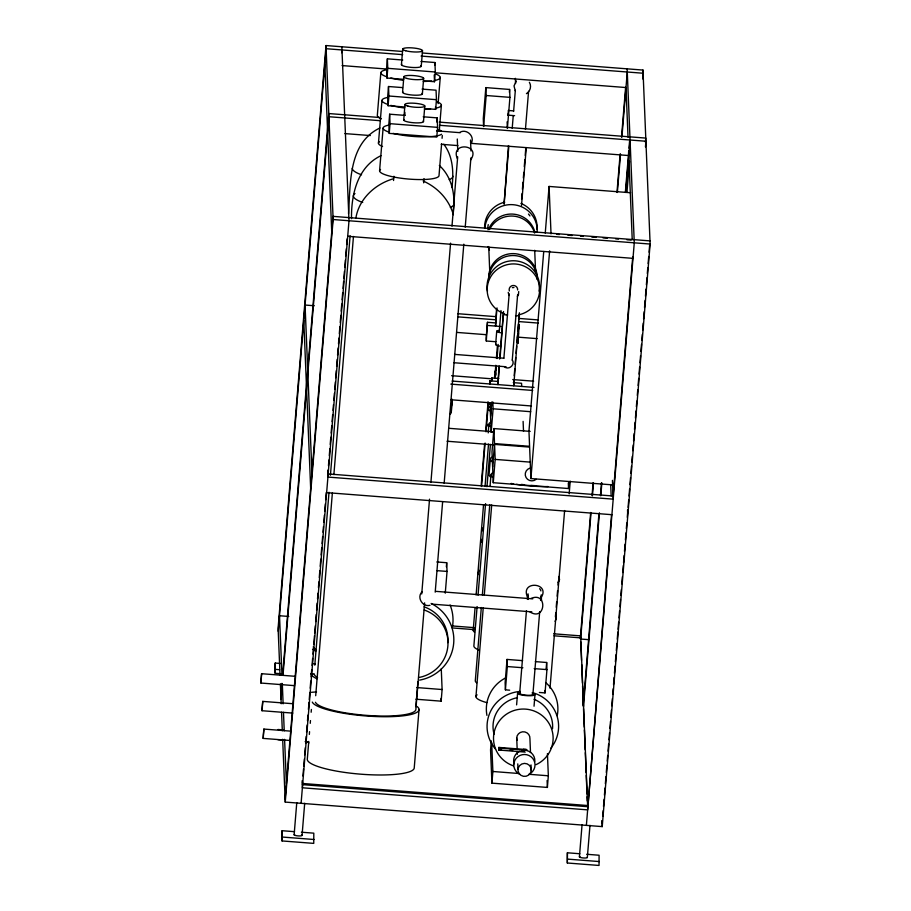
<?xml version="1.0" encoding="UTF-8"?>
<svg xmlns="http://www.w3.org/2000/svg" width="911" height="911" viewBox="0 0 911 911"><rect width="100%" height="100%" fill="white"/><g stroke="black" fill="none" stroke-linecap="round" stroke-linejoin="round"><path stroke-width="1.37" d="M450.558 411.715L450.717 412.296M451.15 411.761L451.207 412.888L452.346 401.341M294.481 685.641L260.922 683.045L261.081 679.287L261.594 673.707L295.164 676.304M261.639 673.719L260.922 683.045M292.818 713.108L262.015 710.717L262.209 706.97L262.732 701.39L293.501 703.77M262.778 701.402L262.061 710.728M289.766 740.461L263.142 738.4L263.347 734.642L263.871 729.073L290.438 731.123M263.917 729.073L263.188 738.411M514.613 115.663L508.008 115.15L508.031 114.126M508.361 110.846L508.008 115.15M451.514 405.463L451.708 402.662M451.947 399.064L451.537 404.45M280.747 663.493L275.236 663.06L274.917 666.954L275.179 673.275L280.69 673.707M402.582 51.471L326.001 45.55L278.106 628.112L280.041 675.324M278.242 631.277L326.138 48.716L402.708 54.637M275.179 673.275L275.236 663.06M280.895 696.118L281.943 683.364M282.649 674.857L328.791 113.556L379.955 117.519M281.032 699.284L282.194 685.106M283.014 675.188L328.928 116.722L380.081 120.685M341.75 52.77L341.989 49.934M294.515 831.675L282.114 830.718L282.057 840.933L313.748 843.381L313.805 833.166L301.404 832.21M285.12 798.924L333.016 216.362L649.998 240.891M282.057 840.933L282.114 830.718M422.351 52.997L642.984 70.067L650.124 244.046L602.228 826.607L285.245 802.09L333.141 219.528L326.001 45.55M294.128 834.806L296.77 802.648M348.514 213.686C350.598 184.033 348.002 143.129 379.944 127.973M611.543 514.647L587.652 809.856L302.372 787.787L302.475 781.729M302.942 776.058L303.534 768.975M303.762 766.14L304.342 759.045M304.695 754.798L305.276 747.715M305.629 743.456L306.21 736.373M306.563 732.114L307.144 725.031M307.485 720.783L307.952 715.112M308.419 709.441L309.011 702.358M309.239 699.523L309.82 692.428M310.173 688.181L310.753 681.086M311.106 676.839L311.687 669.756M312.04 665.497L312.621 658.414M312.963 654.166L313.43 648.495M313.783 644.236L314.477 635.73M314.716 632.894L315.297 625.811M315.65 621.564L316.231 614.47M316.584 610.222L317.165 603.139M317.518 598.88L317.973 593.209M318.44 587.538L318.907 581.867M319.26 577.62L319.841 570.537M320.194 566.278L320.774 559.195M321.127 554.936L321.708 547.853M322.061 543.605L322.642 536.511M322.995 532.263L323.451 526.592M323.804 522.345L324.384 515.25M324.737 511.003L325.318 503.908M325.671 499.661L326.252 492.578M327.766 474.153L328.119 469.894M328.461 465.646L328.928 459.975M329.281 455.716L329.862 448.633M330.215 444.386L330.795 437.291M331.149 433.044L331.729 425.961M332.082 421.702L332.663 414.619M333.016 410.36L333.483 404.689M333.825 400.441L334.405 393.358M334.758 389.099L335.339 382.016M335.692 377.758L336.273 370.675M336.626 366.427L337.207 359.333M337.56 355.085L338.14 348.002M338.493 343.743L338.96 338.072M339.302 333.825L339.883 326.73M340.236 322.483L340.816 315.4M341.17 311.141L341.75 304.058M342.103 299.81L342.684 292.716M343.037 288.468L343.618 281.374M343.846 278.538L344.426 271.455M344.779 267.208L345.36 260.113M345.713 255.866L346.294 248.783M346.647 244.524L347.114 238.853M301.097 803.32L348.993 220.758L341.853 46.78M314.796 665.201L329.019 492.27M330.42 475.257L350.109 235.698M351.509 218.686C351.122 194.738 357.431 166.736 381.083 155.644M308.761 741.372L307.28 759.398A53.669 10.613 4.7 0 0 361.2 774.213A53.669 10.613 4.7 0 0 414.254 767.677L419.049 709.418M309.33 734.437L309.558 731.658M310.241 723.334L310.469 720.567M311.152 712.243L311.38 709.464M302.053 835.421L304.695 803.263M315.696 695.719L332.367 493.01M333.881 474.585L353.457 236.45M380.821 72.834L377.313 115.549A29.812 5.899 4.7 0 0 381.413 118.829M378.452 143.232L381.96 100.506M402.753 60.024L387.369 58.839L386.571 68.541L386.959 78.039L403.744 79.337M386.959 78.039L387.767 68.325L387.369 58.839M379.58 170.915L383.098 128.189M402.491 87.593L388.507 86.511L387.71 96.224L388.097 105.71L404.883 107.008M388.097 105.71L388.895 96.008L388.507 86.511M405.031 115.39L389.646 114.194L388.849 123.907L389.236 133.393L436.779 137.071L437.576 127.358L437.189 117.872L423.205 116.79M389.236 133.393L390.033 123.68L389.646 114.194M401.432 64.658L402.708 49.114M393.552 180.515L393.894 176.279M402.571 92.33L403.846 76.797M403.71 120.013L404.985 104.48M421.246 66.184L422.522 50.652M422.385 93.867L423.661 78.335M423.513 121.539L424.799 106.006M423.661 182.849L424.014 178.613M434.695 65.285L434.923 62.517L420.939 61.436M423.319 80.851L434.513 81.717L435.31 72.003L434.923 62.517M424.458 108.523L435.652 109.388L436.449 99.686L436.05 90.189L422.066 89.107M438.111 103.615L440.264 77.424M436.847 122.028L437.189 117.872M439.239 131.286L441.391 105.107M441.619 143.813L439.022 175.504A29.812 5.899 4.7 0 1 405.668 178.784A29.812 5.899 4.7 0 1 380.536 169.457M442.074 138.301L442.302 135.545M451.947 187.461C453.78 172.726 453.166 156.419 443.794 144.245M421.736 593.949L429.536 499.182M430.926 482.204L450.581 243.146M451.981 226.179L457.675 156.863M453.314 212.297C455.602 195.626 452.255 177.212 439.341 165.495M415.86 706.708L417.91 681.735M424.617 602.866L415.883 709.168A50.481 9.975 4.7 0 1 368.158 715.488A50.481 9.975 4.7 0 1 315.457 702.279M435.207 592.15L442.644 501.619M444.158 483.229L463.813 244.171M465.214 227.203L470.907 157.888M446.356 566.801L446.697 562.725L436.79 561.962M485.836 87.604L483.285 118.669L483.604 126.583L486.167 95.518L485.836 87.604L509.613 89.449L509.932 97.352L507.381 128.417L507.108 121.835M445.263 593.175L447.05 571.425L446.697 562.725M415.894 699.215L441.152 701.174L442.108 689.525L441.266 668.868M495.721 322.938L487.453 322.3L486.178 337.833L486.303 340.999L495.96 341.75M486.303 340.999L487.453 322.3M509.386 92.273L509.613 89.449M508.463 145.566L504.079 204.132L508.839 146.227M481.167 485.814L484.629 443.794M485.665 431.188L488.08 401.774M489.628 383.645L489.856 380.821L498.123 381.458M481.543 486.497L485.119 443.065M486.03 431.86L488.342 403.846L491.018 404.063M496.529 308.931L495.516 326.081L497.007 307.907M491.61 380.696L491.838 377.951L498.807 378.486M512.198 128.405L513.246 115.697M513.599 111.461L515.341 90.28M488.194 432.907L488.9 424.435M495.63 344.54L496.723 331.24M491.667 402.571L490.539 416.281L489.97 402.616M491.803 401.99L490.562 417.067L491.188 432.099L493.967 432.315M473.219 630.23L475.075 607.671M476.111 594.985L483.536 504.74M485.039 486.406L488.512 444.112M481.259 542.204L481.486 539.369M482.181 530.874L482.42 528.05M494.753 378.019L495.8 365.277M496.381 358.205L497.429 345.463M495.641 375.514L496.449 365.63M497.03 358.558L498.192 344.438M499.239 331.729L500.982 310.549M491.188 432.099L493.102 408.8L492.817 401.967M477.113 606.567L473.868 646.047A36.577 7.231 4.7 0 0 478.901 650.067M478.036 595.293L485.574 503.635M486.964 486.713L490.437 444.42M490.323 459.224L489.048 474.768A39.754 7.857 4.7 0 0 490.482 476.909M530.156 431.37L493.91 428.569L491.997 451.867L492.612 466.899M499.046 366.063L497.907 384.601L499.41 366.427M499.615 359.071L503.419 312.928M500.093 358.034L503.532 311.528M490.038 486.337L490.972 475.041M493.91 428.569L494.525 443.589L492.646 467.685L493.261 482.705L568.544 488.535L569.102 481.68M481.315 607.523L475.291 680.847A36.577 7.231 4.7 0 0 476.612 682.829M482.363 594.837L489.776 504.592M493.261 482.705L495.174 459.406L494.559 444.386L529.416 447.073M475.941 696.664L483.24 607.831M484.288 595.145L491.701 504.899M503.885 358.182L509.181 293.866M525.431 129.43L528.574 91.294M521.604 199.167L522.06 193.519M522.413 189.283L522.994 182.223M523.347 177.987L523.802 172.338M524.269 166.69L524.85 159.63M525.203 155.394L525.784 148.334M521.513 205.476L526.273 147.571M512.255 360.232L517.653 294.515M513.861 379.864L513.758 385.831L519.372 312.758M514.203 375.674L514.783 368.682M515.125 364.491L515.694 357.499M516.047 353.297L516.617 346.305M516.958 342.115L517.539 335.123M517.881 330.932L518.461 323.94M518.803 319.75L519.259 314.158M517.881 340.293L518.461 333.232M518.803 328.996L519.156 324.76L518.006 343.458L517.915 341.34M491.291 740.859L490.551 749.924L491.917 783.141L547.386 787.434L548.342 775.785L547.431 753.636M491.917 783.141L492.874 771.492L491.678 742.431M525.248 752.087L498.772 750.038L498.909 747.43L525.374 749.48L525.408 750.14L498.932 748.09L498.909 747.43M498.772 750.038L498.932 748.09M522.607 660.634L507.04 659.427L505.127 682.726L505.411 689.843L509.659 690.174M505.411 689.843L507.325 666.545L507.04 659.427M543.73 251.493L528.961 431.119L530.908 478.56L612.454 484.868M545.245 233.114L549.082 186.436L630.628 192.745M530.908 478.56L549.629 250.855M516.605 704.875L517.573 693.214M519.669 693.385L526.467 610.632M527.389 599.415L527.742 595.213M532.901 694.41L539.699 611.657M540.622 600.44L540.975 596.227M534.04 706.219L534.996 694.569M546.099 669.346L546.657 662.491L535.338 661.614M539.38 692.474L545.04 692.907L546.953 669.608L546.657 662.491M555.414 616.963L555.756 612.807M556.211 607.261L556.667 601.704M557.122 596.158L557.589 590.613M558.044 585.067L558.386 580.899M550.005 688.204L564.615 510.536M569.17 493.887L570.218 481.179A39.754 7.857 4.7 0 1 568.954 483.115M580.284 638.691L590.67 512.494M592.059 495.493L593.107 482.728M616.998 192.164L620.152 153.891M621.541 136.878L625.629 87.274M591.023 512.825L580.649 639.032L588.574 639.647M592.423 495.812L593.471 483.058M617.362 192.483L620.505 154.221M621.906 137.208L627.269 72.003M579.806 853.744L567.394 852.787L567.337 863.002L599.039 865.45L599.096 855.235L586.695 854.279M567.337 863.002L567.394 852.787M583.199 705.239L598.926 513.895M600.451 495.459L601.499 482.705M625.379 192.13L628.761 151.032M629 148.197L629.581 141.091M583.45 706.993L599.415 512.802M600.804 495.789L601.852 483.035M625.743 192.46L630.059 140.021M626.95 192.415L629.501 161.304M642.756 72.903L642.984 70.067M642.654 78.904L643.12 73.233L421.076 56.061M579.419 856.875L582.061 824.717M613.057 496.21L632.746 256.674M586.377 825.389L634.272 242.827L627.144 68.849M645.432 142.332L645.774 138.085L439.273 122.108M645.443 146.91L645.91 141.239L439.398 125.274M587.333 857.479L589.986 825.32M602.103 823.453L602.33 820.617M602.683 816.393L603.15 810.688M603.503 806.44L604.084 799.357M604.426 795.098L605.018 788.015M605.36 783.756L605.94 776.673M606.293 772.426L606.874 765.331M607.227 761.084L607.694 755.413M608.047 751.165L608.628 744.071M608.969 739.823L609.561 732.729M609.903 728.481L610.495 721.398M610.837 717.139L611.418 710.056M611.771 705.809L612.351 698.714M612.704 694.467L613.171 688.796M613.524 684.537L614.105 677.454M614.447 673.206L615.039 666.112M615.38 661.864L615.961 654.781M616.314 650.522L616.895 643.439M617.248 639.18L617.829 632.097M618.068 629.262L618.649 622.179M619.002 617.92L619.582 610.837M619.924 606.578L620.516 599.495M620.858 595.247L621.325 589.576M621.792 583.905L622.372 576.822M622.725 572.563L623.306 565.48M623.545 562.645L624.126 555.551M624.479 551.303L625.06 544.22M625.402 539.961L625.994 532.878M626.335 528.631L626.802 522.96M627.269 517.289L627.873 509.921M628.089 507.359L628.692 500.037M629.023 496.028L629.603 488.934M629.945 484.686L630.537 477.603M630.879 473.344L631.471 466.261M631.813 462.002L632.28 456.331M632.746 450.672L633.213 445.001M633.566 440.742L634.147 433.659M634.5 429.4L635.081 422.317M635.423 418.069L636.015 410.975M636.356 406.727L636.823 401.056M637.29 395.385L637.757 389.714M638.11 385.467L638.691 378.372M639.044 374.125L639.624 367.042M639.977 362.783L640.558 355.7M640.9 351.452L641.492 344.358M641.834 340.11L642.301 334.439M642.654 330.181L643.234 323.098M643.587 318.85L644.168 311.756M644.521 307.508L645.102 300.425M645.455 296.166L646.036 289.083M646.377 284.824L646.969 277.741M647.311 273.494L647.778 267.823M648.131 263.564L648.712 256.481M649.065 252.222L649.645 245.127M451.275 407.536L451.526 404.131M451.287 406.818L450.797 412.364M451.07 409.176L450.421 414.186M312.894 674.402L312.985 673.696M355.859 218.219C358.866 198.86 375.275 183.92 393.586 178.715M471.568 142.64C474.745 135.773 466.102 128.337 459.77 132.414M494.468 376.847L495.732 373.863M478.901 570.286L477.763 574.887M555.095 621.404L556.359 618.432L555.596 615.301M516.286 81.011L514.032 85.907L515.216 90.793M470.531 160.085C481.896 144.211 449.658 141.399 457.436 158.799M517.38 296.337L518.439 294.788L518.701 291.577M422.112 591.763C416.395 597.138 422.522 607.375 429.969 605.325M558.113 582.733L559.559 579.601L558.796 576.469M540.599 598.447C551.952 582.573 519.725 579.76 527.503 597.16M526.433 93.651C530.259 91.407 531.785 86.135 529.382 82.297M530.976 598.459C548.126 591.034 545.587 622.372 529.701 611.748M311.391 692.303L316.527 691.916M512.346 287.648L513.929 287.523M387.767 68.325L435.31 72.003M342.115 65.581L387.312 69.077M435.333 72.789L625.994 87.547L628.032 137.265M486.167 95.518L509.932 97.352M388.895 96.008L436.449 99.686M508.349 110.482L513.633 110.891M390.033 123.68L437.576 127.358M436.54 130.865L460.203 132.699M344.905 133.598L370.333 135.557M470.6 143.312L628.784 155.553M441.163 144.291L457.869 145.589M556.644 234.321L559.456 234.537M567.895 235.197L572.119 235.516M580.546 236.177L583.359 236.393M591.797 237.042L596.01 237.372M603.048 237.908L607.261 238.238M615.699 238.887L618.512 239.103M626.95 239.764L631.164 240.083M333.141 219.528L650.124 244.046M347.717 236.291L632.997 258.36M503.658 314.694L507.621 315.001M515.546 315.616L519.509 315.923M457.777 313.703L495.903 316.652M518.507 318.394L538.276 319.932M314.306 305.754L305.06 305.037L311.938 472.695M457.903 316.869L496.039 319.818M518.632 321.56L538.401 323.086M487.59 325.466L500.788 326.491M456.627 332.401L486.28 334.69M517.357 337.093L537.126 338.63M454.521 354.39L503.851 358.217M453.917 362.726L506.072 366.757M512.745 379.568L533.664 381.185M451.628 375.696L492.327 378.851M513.28 382.631L521.559 383.28L521.684 386.435M452.084 381.06L534.005 387.391M450.808 384.112L532.719 390.443M450.945 399.758L531.443 405.976M493.102 408.8L530.737 411.704M449.374 428.341L494.4 431.825M494.525 443.589L529.382 446.288M447.016 441.231L493.455 444.819M495.174 459.406L530.031 462.105M327.789 473.925L613.069 495.994M326.639 492.623L611.919 514.692M437.143 570.662L447.05 571.425M435.629 591.341L532.764 598.857M431.871 604.118L531.819 611.85M452.004 625.925L474.597 627.679M553.683 633.794L580.523 635.867L580.603 637.985M452.232 627.93L474.825 629.672M553.911 635.798L580.751 637.871L587.618 805.518L302.338 783.46L302.224 780.613M288.764 616.451L279.518 615.745L281.966 675.415M507.325 666.545L522.891 667.752M534.21 668.628L546.953 669.608M275.498 669.391L279.631 669.71M416.851 687.566L442.108 689.525M277.957 729.495L283.469 729.916M498.75 749.377L501.54 749.594M509.898 750.243L512.677 750.459M521.035 751.097L523.825 751.313M305.139 741.656L307.941 741.873M277.901 739.709L283.412 740.131M492.874 771.492L519.224 773.53M548.342 775.785L528.927 774.282A10.625 10.408 -2.3 0 0 532.798 758.487A10.625 10.408 -2.3 0 0 516.23 758.271A10.625 10.408 -2.3 0 0 519.566 774.168M302.247 784.622L587.527 806.69M282.376 837.05L314.067 839.498M567.655 859.119L599.358 861.567M313.669 663.823L315.4 664.233M423.159 181.004C437.542 187.381 449.043 199.509 453.393 214.745M307.406 742.01L308.909 742.92M504.318 366.666C508.486 370.675 515.569 364.81 512.324 359.982M508.987 295.517L508.236 292.385M628.613 151.477L632.223 239.57M627.531 509.909L627.645 512.745M612.431 480.359L613.205 499.148L327.914 477.079L327.664 471.078M610.689 484.527L611.156 495.891M601.977 820.606L602.228 826.607M580.762 641.879L581.525 660.35M581.696 664.609L582.459 683.079M582.573 685.915L583.393 705.991M583.507 708.656L584.258 727.126M584.384 729.962L585.192 749.855M585.317 752.702L586.126 772.585M586.24 775.432L587.003 793.902M587.117 796.738L587.299 801.008M568.316 483.069L568.544 488.535M549.082 186.436L551.03 233.888M534.7 250.286L535.566 271.467M541.259 594.837L541.487 600.451M544.937 690.538L545.04 692.907M547.101 780.511L547.386 787.434M515.364 78.323L515.58 83.47M523.108 421.383L523.518 431.313M528.027 593.813L528.255 599.438M530.498 752.532L529.94 738.775A6.639 6.502 -2.3 0 0 522.55 731.806A6.639 6.502 -2.3 0 0 517.004 740.279M531.011 764.91L531.238 770.41A6.639 6.502 -2.3 0 1 520.841 775.261A6.639 6.502 -2.3 0 1 521.764 764.022A6.639 6.502 -2.3 0 1 531.238 770.41M516.696 737.751L517.152 748.751M517.266 751.507L517.38 754.262M517.778 763.885L517.995 769.385M495.299 371.392L495.47 375.537M488.034 229.788L487.92 226.964A23.06 22.593 -2.3 0 1 488.239 224.618M488.729 246.733L489.776 272.15M491.838 377.951L491.951 380.684M489.856 380.821L489.981 383.986M470.52 140.032L470.976 150.964M457.288 139.007L457.8 151.306M434.228 74.93L434.513 81.717M435.538 106.678L435.652 109.388M441.038 698.418L441.152 701.174M404.848 112.315L404.962 115.15M324.863 64.248L331.729 231.906M303.784 320.581L310.662 488.228M282.319 683.933L283.127 703.827M283.48 712.356L284.232 730.827M284.585 739.345L286.396 783.392M280.394 683.842L281.214 703.736M281.556 712.265L282.319 730.736M282.672 739.254L285.245 802.09M499.866 346.112A6.81 1.344 4.7 0 1 496.119 344.062M500.959 332.811A6.81 1.344 4.7 0 1 498.67 330.431M495.493 372.998A4.259 4.168 -2.3 0 1 495.755 369.82M509.351 290.916A4.259 4.168 -2.3 0 1 512.904 285.496A4.259 4.168 -2.3 0 1 517.642 289.96M536.18 479.311A6.639 6.502 -2.3 0 1 526.08 477.546A6.639 6.502 -2.3 0 1 529.838 468.174M539.642 588.688A6.639 6.502 -2.3 0 1 540.906 590.909M532.377 693.863A6.639 1.31 4.7 0 1 526.342 695.218A6.639 1.31 4.7 0 1 520.147 692.918M514.134 763.885A10.625 10.408 -2.3 0 1 519.691 751.268M526.456 750.482A10.625 10.408 -2.3 0 1 534.825 761.482M489.458 250.035A24.244 23.766 -2.3 0 1 488.091 246.551M489.492 229.572A24.244 23.766 -2.3 0 1 534.62 233.068M488.888 228.741A24.244 23.766 -2.3 0 1 534.871 232.294M488.808 277.479A24.244 23.766 -2.3 0 1 536.83 275.02M488.66 277.992A24.244 23.766 -2.3 0 1 513.576 253.611A24.244 23.766 -2.3 0 1 537.069 279.244M484.823 228.297A26.237 25.713 -2.3 0 1 513.075 204.69A26.237 25.713 -2.3 0 1 537.114 232.339M484.606 227.818A26.237 25.713 -2.3 0 1 504.774 202.151M520.921 203.404A26.237 25.713 -2.3 0 1 536.989 229.173M504.592 313.862A26.237 25.713 -2.3 0 1 492.897 273.619A26.237 25.713 -2.3 0 1 535.554 275.828A26.237 25.713 -2.3 0 1 519.475 314.637M487.465 291.144A26.237 25.713 -2.3 0 1 513.314 260.751A26.237 25.713 -2.3 0 1 539.061 291.156M528.46 214.062A23.06 22.593 -2.3 0 1 529.929 215.941M424.241 610.006A35.78 35.062 -2.3 0 1 447.893 645.819A35.78 35.062 -2.3 0 1 418.684 677.533M424.105 606.84A35.78 35.062 -2.3 0 1 447.768 642.654M431.119 603.446A41.735 40.904 -2.3 0 1 453.393 645.774A41.735 40.904 -2.3 0 1 419.629 680.118M450.08 604.961A41.735 40.904 -2.3 0 1 452.585 625.994M532.4 693.134A8.746 1.731 4.7 0 1 532.502 695.594A8.746 1.731 4.7 0 1 520.17 694.649A8.746 1.731 4.7 0 1 520.067 692.189M532.297 692.576A35.78 35.062 -2.3 0 1 550.688 748.364M495.584 749.172A35.78 35.062 -2.3 0 1 489.856 712.857A35.78 35.062 -2.3 0 1 520.352 691.426M545.609 682.521A35.78 35.062 -2.3 0 1 557.236 715.659M486.93 715.386A35.78 35.062 -2.3 0 1 505.582 677.932M513.314 765.809A29.812 29.22 -2.3 0 1 498.784 721.706A29.812 29.22 -2.3 0 1 546.031 719.291A29.812 29.22 -2.3 0 1 536.101 764.636M494.081 734.198A29.812 29.22 -2.3 0 1 517.459 697.678M534.04 699.306A29.812 29.22 -2.3 0 1 552.544 728.698M488.398 426.302A39.754 7.857 4.7 0 1 486.964 424.15M489.685 410.77A39.754 7.857 4.7 0 1 489.514 406.67M474.54 632.211A36.577 7.231 4.7 0 1 474.38 628.442M490.323 426.587A39.754 7.857 4.7 0 1 490.164 422.488M493.466 462.492A39.754 7.857 4.7 0 1 491.587 457.288M548.092 486.565A39.754 7.857 4.7 0 1 516.423 484.356M513.679 483.9A39.754 7.857 4.7 0 1 511.06 483.422M492.407 477.193A39.754 7.857 4.7 0 1 492.236 473.105M486.827 702.632A36.577 7.231 4.7 0 1 477.102 694.877M536.328 485.722A36.577 7.231 4.7 0 1 530.897 485.381M524.098 484.732A36.577 7.231 4.7 0 1 521.445 484.401M420.893 65.649A9.941 1.97 4.7 0 1 411.419 67.403A9.941 1.97 4.7 0 1 401.751 64.169M436.153 74.155A29.812 5.899 4.7 0 1 434.262 80.567M431.723 80.954A29.812 5.899 4.7 0 1 423.33 81.478M403.083 80.259A29.812 5.899 4.7 0 1 390.83 77.993M387.118 76.911A29.812 5.899 4.7 0 1 386.822 69.692M452.881 176.119A50.481 9.975 4.7 0 1 449.203 179.661M361.565 174.798A50.481 9.975 4.7 0 1 352.238 168.33M316.447 649.885A50.481 9.975 4.7 0 1 313.19 646.924M315.832 651.092A53.669 10.613 4.7 0 1 312.541 649.281M422.021 93.332A9.941 1.97 4.7 0 1 412.558 95.074A9.941 1.97 4.7 0 1 402.89 91.852M382.552 146.5A29.812 5.899 4.7 0 1 379.397 141.774M437.291 101.838A29.812 5.899 4.7 0 1 435.401 108.238M430.573 108.864A29.812 5.899 4.7 0 1 424.458 109.161M404.222 107.942A29.812 5.899 4.7 0 1 390.842 105.38M388.245 104.594A29.812 5.899 4.7 0 1 387.949 97.375M454.02 203.791A50.481 9.975 4.7 0 1 450.341 207.344M362.703 202.47A50.481 9.975 4.7 0 1 354.983 193.542M317.586 677.568A50.481 9.975 4.7 0 1 314.101 673.707M316.971 678.763A53.669 10.613 4.7 0 1 310.936 673.468M423.159 121.004A9.941 1.97 4.7 0 1 413.696 122.757A9.941 1.97 4.7 0 1 404.017 119.523M441.584 134.247A29.812 5.899 4.7 0 1 393.108 133.359M389.384 132.277A29.812 5.899 4.7 0 1 389.088 125.058M438.43 129.51A29.812 5.899 4.7 0 1 441.459 131.173M417.113 706.515A53.669 10.613 4.7 0 1 375.275 716.513A53.669 10.613 4.7 0 1 312.302 702.085M301.507 834.977A3.974 0.786 4.7 0 1 298.125 835.899A3.974 0.786 4.7 0 1 294.64 834.453M587.196 857.274A3.974 0.786 4.7 0 1 582.892 857.923A3.974 0.786 4.7 0 1 579.931 856.511M523.381 749.423C525.898 751.757 529.986 748.694 523.381 749.423M405.668 50.743A9.941 1.97 4.7 0 0 422.203 51.141A9.941 1.97 4.7 0 0 409.973 47.782A9.941 1.97 4.7 0 0 405.668 50.743M406.807 78.426A9.941 1.97 4.7 0 0 423.342 78.813A9.941 1.97 4.7 0 0 411.112 75.454A9.941 1.97 4.7 0 0 406.807 78.426M407.946 106.097A9.941 1.97 4.7 0 0 424.48 106.496A9.941 1.97 4.7 0 0 412.25 103.137A9.941 1.97 4.7 0 0 407.946 106.097"/></g></svg>
